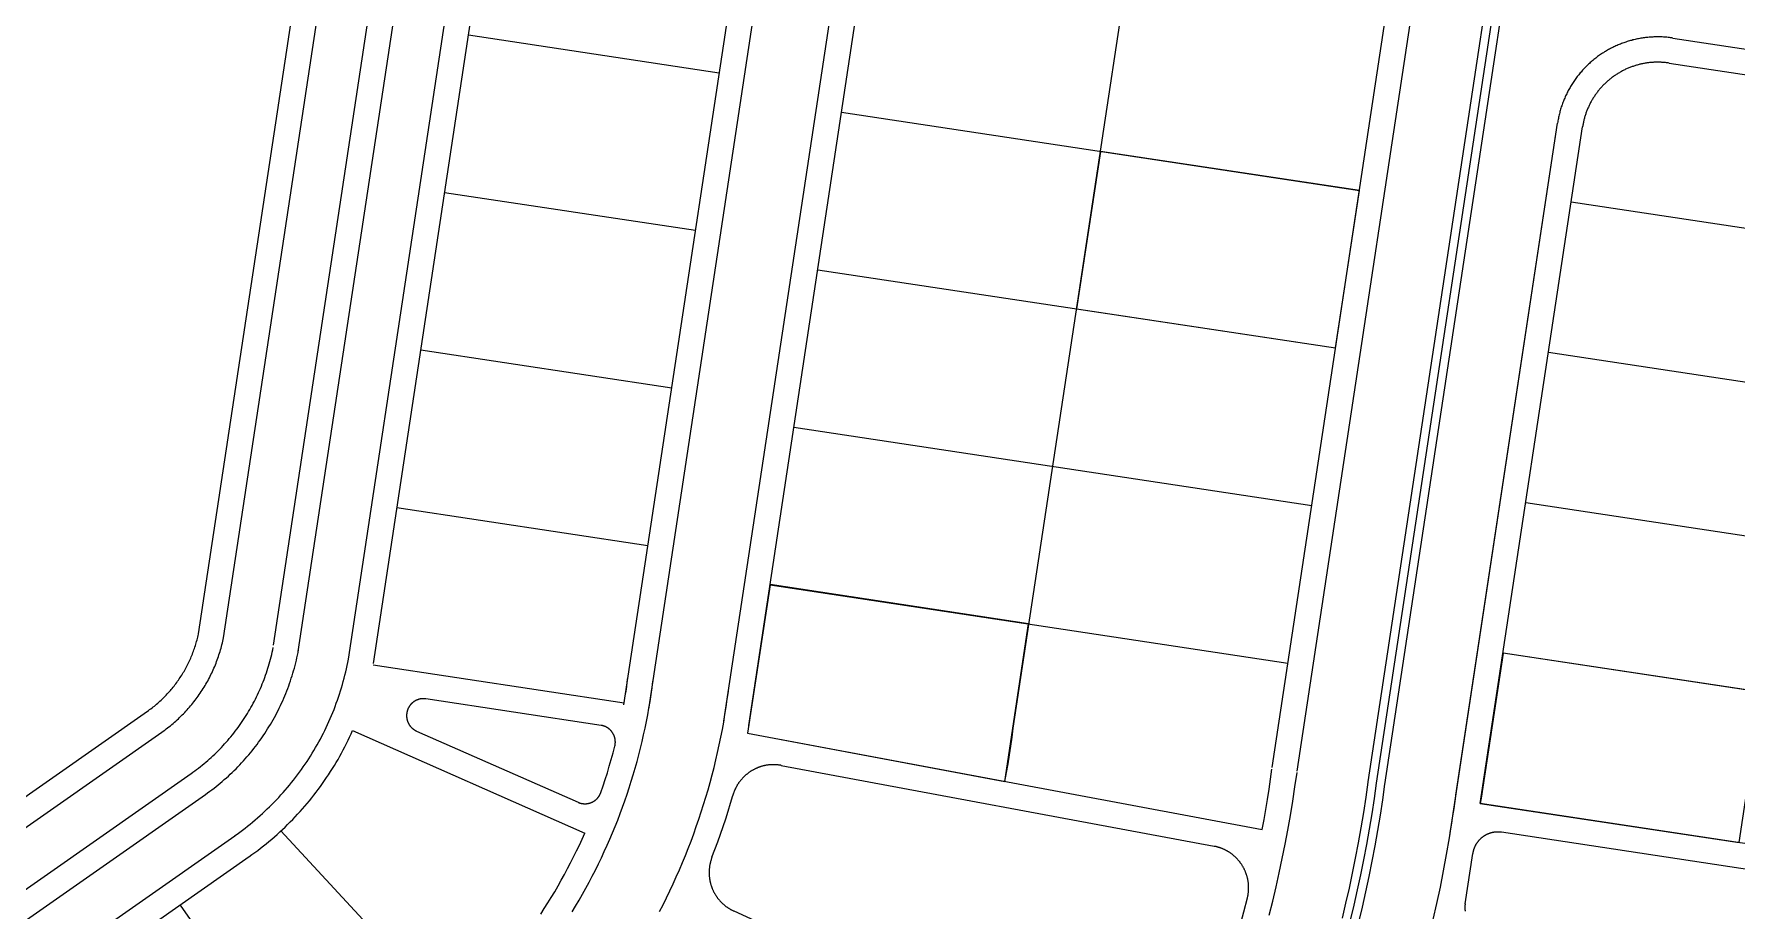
# Model space of a CAD drawing. Header units: metres. Extents: x 680594 to 684853, y 828874 to 830078.
# Drawn here: x 681467.6 to 681669.2, y 829474.2 to 829578 of the extents above; entities that cross this region are included whole.
import ezdxf

# ---------------------------------------------------------------- set-up
doc = ezdxf.new("R2010")
doc.units = ezdxf.units.M
doc.layers.add('PLOT_LINES', color=7, linetype='Continuous')

msp = doc.modelspace()

# ---------------------------------------------------------------- linework, layer by layer
at = {"layer": 'PLOT_LINES'}
for points in [[(681495.99, 829505.68), (681534.74, 829761.99)], [(681498.91, 829504.93), (681537.71, 829761.54)], [(681625.57, 829489.5), (681663.24, 829738.68)], [(681626.56, 829489.35), (681664.23, 829738.51)], [(681627.55, 829489.2), (681665.22, 829738.38)], [(681617.16, 829490.77), (681653.24, 829729.34)], [(681504.84, 829504.03), (681531.89, 829682.96)], [(681549.28, 829496.68), (681576.87, 829679.14)], [(681552.25, 829496.2), (681579.69, 829677.71)], [(681583.55, 829495.85), (681610.79, 829676.04)], [(681583.55, 829495.85), (681610.79, 829676.04)], [(681507.8, 829503.53), (681533.14, 829671.14)], [(681614.2, 829491.22), (681641.44, 829671.4)], [(681540.4, 829498.13), (681566.26, 829669.17)], [(681537.44, 829498.61), (681562.85, 829666.65)], [(681487.09, 829507.02), (681503.18, 829613.47)], [(681490.05, 829506.57), (681506.15, 829613.02)], [(681548.75, 829573.41), (681519.04, 829577.9)], [(681661.64, 829577.56), (681661.5, 829577.58), (681661.36, 829577.6), (681661.22, 829577.62), (681661.08, 829577.63), (681660.94, 829577.65), (681660.8, 829577.66), (681660.66, 829577.67), (681660.52, 829577.68), (681660.38, 829577.69), (681660.24, 829577.69), (681660.1, 829577.7), (681659.96, 829577.7), (681659.82, 829577.7), (681659.68, 829577.7), (681659.54, 829577.69), (681659.4, 829577.69), (681659.25, 829577.68), (681659.11, 829577.68), (681658.97, 829577.67), (681658.83, 829577.66), (681658.69, 829577.64), (681658.55, 829577.63), (681658.41, 829577.61), (681658.27, 829577.59), (681658.14, 829577.58), (681658, 829577.55), (681657.86, 829577.53), (681657.72, 829577.51), (681657.58, 829577.48), (681657.44, 829577.46), (681657.3, 829577.43), (681657.17, 829577.4), (681657.03, 829577.36), (681656.89, 829577.33), (681656.76, 829577.29), (681656.62, 829577.26), (681656.49, 829577.22), (681656.35, 829577.18), (681656.22, 829577.14), (681656.08, 829577.09), (681655.95, 829577.05), (681655.82, 829577), (681655.69, 829576.95), (681655.55, 829576.9), (681655.42, 829576.85), (681655.29, 829576.8), (681655.16, 829576.75), (681655.03, 829576.69), (681654.9, 829576.63), (681654.78, 829576.58), (681654.65, 829576.52), (681654.52, 829576.45), (681654.4, 829576.39), (681654.27, 829576.33), (681654.15, 829576.26), (681654.02, 829576.19), (681653.9, 829576.12), (681653.78, 829576.05), (681653.66, 829575.98), (681653.54, 829575.91), (681653.42, 829575.83), (681653.3, 829575.76), (681653.18, 829575.68), (681653.07, 829575.6), (681652.95, 829575.52), (681652.84, 829575.44), (681652.72, 829575.36), (681652.61, 829575.27), (681652.5, 829575.19), (681652.39, 829575.1), (681652.28, 829575.01), (681652.17, 829574.92), (681652.06, 829574.83), (681651.96, 829574.74), (681651.85, 829574.65), (681651.75, 829574.55), (681651.64, 829574.46), (681651.54, 829574.36), (681651.44, 829574.26), (681651.34, 829574.16), (681651.24, 829574.06), (681651.14, 829573.96), (681651.05, 829573.86), (681650.95, 829573.76), (681650.86, 829573.65), (681650.77, 829573.54), (681650.67, 829573.44), (681650.58, 829573.33), (681650.5, 829573.22), (681650.41, 829573.11), (681650.32, 829573), (681650.24, 829572.89), (681650.15, 829572.77), (681650.07, 829572.66), (681649.99, 829572.55), (681649.91, 829572.43), (681649.83, 829572.31), (681649.76, 829572.19), (681649.68, 829572.08), (681649.61, 829571.96), (681649.53, 829571.84), (681649.46, 829571.71), (681649.39, 829571.59), (681649.32, 829571.47), (681649.26, 829571.35), (681649.19, 829571.22), (681649.13, 829571.1), (681649.07, 829570.97), (681649, 829570.84), (681648.94, 829570.72), (681648.89, 829570.59), (681648.83, 829570.46), (681648.78, 829570.33), (681648.72, 829570.2), (681648.67, 829570.07), (681648.62, 829569.94), (681648.57, 829569.81), (681648.52, 829569.67), (681648.48, 829569.54), (681648.43, 829569.41), (681648.39, 829569.27), (681648.35, 829569.14), (681648.31, 829569), (681648.27, 829568.87), (681648.24, 829568.73), (681648.2, 829568.6), (681648.17, 829568.46), (681648.14, 829568.32), (681648.11, 829568.18), (681648.08, 829568.05), (681648.05, 829567.91), (681648.03, 829567.77), (681648, 829567.63), (681647.98, 829567.49)], [(681661.64, 829577.56), (681705.14, 829570.99)], [(681661.19, 829574.6), (681661.09, 829574.61), (681660.98, 829574.63), (681660.88, 829574.64), (681660.77, 829574.65), (681660.67, 829574.66), (681660.56, 829574.67), (681660.46, 829574.68), (681660.35, 829574.68), (681660.25, 829574.69), (681660.14, 829574.69), (681660.04, 829574.7), (681659.93, 829574.7), (681659.82, 829574.7), (681659.72, 829574.7), (681659.61, 829574.7), (681659.51, 829574.69), (681659.4, 829574.69), (681659.3, 829574.68), (681659.19, 829574.67), (681659.09, 829574.67), (681658.98, 829574.66), (681658.88, 829574.65), (681658.77, 829574.63), (681658.67, 829574.62), (681658.56, 829574.61), (681658.46, 829574.59), (681658.35, 829574.57), (681658.25, 829574.56), (681658.15, 829574.54), (681658.04, 829574.52), (681657.94, 829574.49), (681657.84, 829574.47), (681657.73, 829574.45), (681657.63, 829574.42), (681657.53, 829574.4), (681657.43, 829574.37), (681657.33, 829574.34), (681657.23, 829574.31), (681657.12, 829574.28), (681657.02, 829574.24), (681656.92, 829574.21), (681656.82, 829574.18), (681656.73, 829574.14), (681656.63, 829574.1), (681656.53, 829574.06), (681656.43, 829574.03), (681656.33, 829573.98), (681656.24, 829573.94), (681656.14, 829573.9), (681656.04, 829573.86), (681655.95, 829573.81), (681655.85, 829573.76), (681655.76, 829573.72), (681655.67, 829573.67), (681655.57, 829573.62), (681655.48, 829573.57), (681655.39, 829573.52), (681655.3, 829573.46), (681655.21, 829573.41), (681655.12, 829573.36), (681655.03, 829573.3), (681654.94, 829573.24), (681654.85, 829573.18), (681654.76, 829573.13), (681654.68, 829573.07), (681654.59, 829573), (681654.5, 829572.94), (681654.42, 829572.88), (681654.34, 829572.81), (681654.25, 829572.75), (681654.17, 829572.68), (681654.09, 829572.62), (681654.01, 829572.55), (681653.93, 829572.48), (681653.85, 829572.41), (681653.77, 829572.34), (681653.69, 829572.27), (681653.62, 829572.2), (681653.54, 829572.12), (681653.47, 829572.05), (681653.39, 829571.97), (681653.32, 829571.9), (681653.25, 829571.82), (681653.18, 829571.74), (681653.11, 829571.66), (681653.04, 829571.58), (681652.97, 829571.5), (681652.9, 829571.42), (681652.83, 829571.34), (681652.77, 829571.26), (681652.7, 829571.17), (681652.64, 829571.09), (681652.58, 829571.01), (681652.51, 829570.92), (681652.45, 829570.83), (681652.39, 829570.75), (681652.34, 829570.66), (681652.28, 829570.57), (681652.22, 829570.48), (681652.17, 829570.39), (681652.11, 829570.3), (681652.06, 829570.21), (681652.01, 829570.12), (681651.95, 829570.03), (681651.9, 829569.93), (681651.86, 829569.84), (681651.81, 829569.75), (681651.76, 829569.65), (681651.71, 829569.56), (681651.67, 829569.46), (681651.63, 829569.37), (681651.58, 829569.27), (681651.54, 829569.17), (681651.5, 829569.07), (681651.46, 829568.98), (681651.43, 829568.88), (681651.39, 829568.78), (681651.35, 829568.68), (681651.32, 829568.58), (681651.29, 829568.48), (681651.25, 829568.38), (681651.22, 829568.28), (681651.19, 829568.18), (681651.16, 829568.08), (681651.14, 829567.97), (681651.11, 829567.87), (681651.09, 829567.77), (681651.06, 829567.67), (681651.04, 829567.56), (681651.02, 829567.46), (681651, 829567.36), (681650.98, 829567.25), (681650.96, 829567.15), (681650.95, 829567.04)], [(681661.19, 829574.6), (681704.7, 829568.02)], [(681563.22, 829568.78), (681624.52, 829559.52)], [(681635.19, 829482.87), (681647.98, 829567.49)], [(681635.95, 829487.93), (681647.98, 829567.49)], [(681638.84, 829486.95), (681650.95, 829567.04)], [(681624.52, 829559.52), (681593.87, 829564.15), (681591.05, 829545.5), (681621.7, 829540.87), (681624.52, 829559.52)], [(681545.93, 829554.76), (681516.22, 829559.25)], [(681710.9, 829548.88), (681649.6, 829558.14)], [(681560.4, 829550.14), (681621.7, 829540.87)], [(681543.11, 829536.12), (681513.4, 829540.61)], [(681708.21, 829531.08), (681646.91, 829540.35)], [(681557.58, 829531.49), (681618.89, 829522.22)], [(681540.29, 829517.47), (681510.58, 829521.96)], [(681705.52, 829513.28), (681644.22, 829522.55)], [(681554.76, 829512.84), (681552.08, 829495.26), (681582.55, 829489.57), (681585.37, 829508.21), (681554.77, 829512.88)], [(681554.76, 829512.84), (681616.07, 829503.57)], [(681481.03, 829497.85), (681481.17, 829497.96), (681481.31, 829498.06), (681481.45, 829498.16), (681481.59, 829498.27), (681481.73, 829498.38), (681481.87, 829498.49), (681482, 829498.6), (681482.14, 829498.71), (681482.27, 829498.83), (681482.4, 829498.94), (681482.53, 829499.06), (681482.66, 829499.18), (681482.79, 829499.3), (681482.91, 829499.42), (681483.04, 829499.54), (681483.16, 829499.67), (681483.28, 829499.79), (681483.4, 829499.92), (681483.52, 829500.05), (681483.64, 829500.18), (681483.76, 829500.31), (681483.87, 829500.45), (681483.98, 829500.58), (681484.09, 829500.72), (681484.2, 829500.85), (681484.31, 829500.99), (681484.42, 829501.13), (681484.52, 829501.27), (681484.62, 829501.42), (681484.72, 829501.56), (681484.82, 829501.7), (681484.92, 829501.85), (681485.02, 829502), (681485.11, 829502.14), (681485.2, 829502.29), (681485.29, 829502.44), (681485.38, 829502.59), (681485.47, 829502.75), (681485.55, 829502.9), (681485.64, 829503.05), (681485.72, 829503.21), (681485.8, 829503.36), (681485.88, 829503.52), (681485.95, 829503.68), (681486.03, 829503.84), (681486.1, 829504), (681486.17, 829504.16), (681486.24, 829504.32), (681486.31, 829504.48), (681486.37, 829504.64), (681486.44, 829504.81), (681486.5, 829504.97), (681486.56, 829505.14), (681486.61, 829505.3), (681486.67, 829505.47), (681486.72, 829505.64), (681486.77, 829505.8), (681486.82, 829505.97), (681486.87, 829506.14), (681486.92, 829506.31), (681486.96, 829506.48), (681487, 829506.65), (681487.04, 829506.82), (681487.08, 829506.99), (681487.11, 829507.16)], [(681482.75, 829495.4), (681482.92, 829495.52), (681483.09, 829495.64), (681483.26, 829495.77), (681483.43, 829495.9), (681483.59, 829496.03), (681483.76, 829496.16), (681483.92, 829496.29), (681484.08, 829496.43), (681484.24, 829496.56), (681484.4, 829496.7), (681484.56, 829496.84), (681484.71, 829496.99), (681484.86, 829497.13), (681485.01, 829497.28), (681485.16, 829497.43), (681485.31, 829497.58), (681485.46, 829497.73), (681485.6, 829497.88), (681485.74, 829498.04), (681485.88, 829498.19), (681486.02, 829498.35), (681486.16, 829498.51), (681486.29, 829498.67), (681486.43, 829498.83), (681486.56, 829499), (681486.69, 829499.17), (681486.82, 829499.33), (681486.94, 829499.5), (681487.06, 829499.67), (681487.19, 829499.84), (681487.3, 829500.02), (681487.42, 829500.19), (681487.54, 829500.37), (681487.65, 829500.55), (681487.76, 829500.73), (681487.87, 829500.91), (681487.98, 829501.09), (681488.08, 829501.27), (681488.18, 829501.45), (681488.28, 829501.64), (681488.38, 829501.82), (681488.48, 829502.01), (681488.57, 829502.2), (681488.66, 829502.39), (681488.75, 829502.58), (681488.84, 829502.77), (681488.92, 829502.97), (681489.01, 829503.16), (681489.09, 829503.35), (681489.17, 829503.55), (681489.24, 829503.75), (681489.31, 829503.94), (681489.39, 829504.14), (681489.45, 829504.34), (681489.52, 829504.54), (681489.58, 829504.74), (681489.65, 829504.94), (681489.71, 829505.14), (681489.76, 829505.35), (681489.82, 829505.55), (681489.87, 829505.75), (681489.92, 829505.96), (681489.97, 829506.16), (681490.01, 829506.37), (681490.05, 829506.57)], [(681486.19, 829490.48), (681486.42, 829490.64), (681486.65, 829490.81), (681486.87, 829490.98), (681487.1, 829491.15), (681487.32, 829491.32), (681487.54, 829491.5), (681487.75, 829491.67), (681487.97, 829491.85), (681488.18, 829492.04), (681488.39, 829492.22), (681488.6, 829492.41), (681488.81, 829492.6), (681489.01, 829492.8), (681489.21, 829492.99), (681489.41, 829493.19), (681489.61, 829493.39), (681489.8, 829493.59), (681490, 829493.8), (681490.19, 829494), (681490.37, 829494.21), (681490.56, 829494.42), (681490.74, 829494.64), (681490.92, 829494.85), (681491.1, 829495.07), (681491.27, 829495.29), (681491.45, 829495.51), (681491.62, 829495.73), (681491.78, 829495.96), (681491.95, 829496.19), (681492.11, 829496.42), (681492.27, 829496.65), (681492.42, 829496.88), (681492.58, 829497.12), (681492.73, 829497.35), (681492.88, 829497.59), (681493.02, 829497.83), (681493.17, 829498.07), (681493.3, 829498.32), (681493.44, 829498.56), (681493.58, 829498.81), (681493.71, 829499.06), (681493.83, 829499.31), (681493.96, 829499.56), (681494.08, 829499.81), (681494.2, 829500.07), (681494.32, 829500.32), (681494.43, 829500.58), (681494.54, 829500.84), (681494.65, 829501.1), (681494.75, 829501.36), (681494.85, 829501.62), (681494.95, 829501.88), (681495.04, 829502.15), (681495.14, 829502.41), (681495.23, 829502.68), (681495.31, 829502.95), (681495.39, 829503.22), (681495.47, 829503.49), (681495.55, 829503.76), (681495.62, 829504.03), (681495.69, 829504.3), (681495.76, 829504.57), (681495.82, 829504.85), (681495.88, 829505.12), (681495.94, 829505.4)], [(681487.91, 829488.02), (681488.17, 829488.21), (681488.43, 829488.39), (681488.68, 829488.58), (681488.93, 829488.77), (681489.18, 829488.97), (681489.43, 829489.17), (681489.67, 829489.37), (681489.91, 829489.57), (681490.15, 829489.78), (681490.39, 829489.99), (681490.63, 829490.2), (681490.86, 829490.41), (681491.09, 829490.63), (681491.31, 829490.85), (681491.54, 829491.07), (681491.76, 829491.3), (681491.98, 829491.53), (681492.2, 829491.76), (681492.41, 829491.99), (681492.62, 829492.23), (681492.83, 829492.46), (681493.04, 829492.7), (681493.24, 829492.95), (681493.44, 829493.19), (681493.64, 829493.44), (681493.83, 829493.69), (681494.02, 829493.94), (681494.21, 829494.2), (681494.39, 829494.45), (681494.58, 829494.71), (681494.76, 829494.97), (681494.93, 829495.23), (681495.11, 829495.5), (681495.27, 829495.77), (681495.44, 829496.03), (681495.61, 829496.31), (681495.77, 829496.58), (681495.92, 829496.85), (681496.08, 829497.13), (681496.23, 829497.41), (681496.37, 829497.69), (681496.52, 829497.97), (681496.66, 829498.25), (681496.8, 829498.54), (681496.93, 829498.82), (681497.06, 829499.11), (681497.19, 829499.4), (681497.31, 829499.69), (681497.43, 829499.98), (681497.55, 829500.28), (681497.66, 829500.57), (681497.77, 829500.87), (681497.88, 829501.17), (681497.98, 829501.47), (681498.08, 829501.77), (681498.18, 829502.07), (681498.27, 829502.37), (681498.36, 829502.67), (681498.45, 829502.98), (681498.53, 829503.28), (681498.61, 829503.59), (681498.68, 829503.9), (681498.75, 829504.21), (681498.82, 829504.52), (681498.88, 829504.83), (681498.94, 829505.14)], [(681491.35, 829483.11), (681491.67, 829483.33), (681491.98, 829483.56), (681492.29, 829483.79), (681492.6, 829484.03), (681492.9, 829484.26), (681493.21, 829484.51), (681493.5, 829484.75), (681493.8, 829485), (681494.09, 829485.25), (681494.38, 829485.51), (681494.67, 829485.77), (681494.95, 829486.03), (681495.24, 829486.3), (681495.51, 829486.56), (681495.79, 829486.84), (681496.06, 829487.11), (681496.33, 829487.39), (681496.59, 829487.67), (681496.85, 829487.96), (681497.11, 829488.25), (681497.37, 829488.54), (681497.62, 829488.83), (681497.87, 829489.13), (681498.11, 829489.43), (681498.35, 829489.73), (681498.59, 829490.04), (681498.82, 829490.34), (681499.05, 829490.65), (681499.28, 829490.97), (681499.5, 829491.28), (681499.72, 829491.6), (681499.94, 829491.92), (681500.15, 829492.25), (681500.36, 829492.57), (681500.56, 829492.9), (681500.76, 829493.23), (681500.96, 829493.57), (681501.15, 829493.9), (681501.34, 829494.24), (681501.52, 829494.58), (681501.7, 829494.92), (681501.88, 829495.27), (681502.05, 829495.61), (681502.22, 829495.96), (681502.38, 829496.31), (681502.54, 829496.66), (681502.7, 829497.02), (681502.85, 829497.37), (681502.99, 829497.73), (681503.14, 829498.09), (681503.28, 829498.45), (681503.41, 829498.82), (681503.54, 829499.18), (681503.67, 829499.54), (681503.79, 829499.91), (681503.91, 829500.28), (681504.02, 829500.65), (681504.13, 829501.02), (681504.23, 829501.39), (681504.33, 829501.77), (681504.43, 829502.14), (681504.52, 829502.52), (681504.61, 829502.89), (681504.69, 829503.27), (681504.77, 829503.65), (681504.84, 829504.03)], [(681537.47, 829498.82), (681507.77, 829503.31)], [(681641.53, 829504.75), (681638.93, 829487.57), (681638.84, 829486.95), (681669.49, 829482.32), (681672.18, 829500.12), (681641.53, 829504.75)], [(681702.83, 829495.48), (681641.53, 829504.75)], [(681531.32, 829474.11), (681531.74, 829474.81), (681532.15, 829475.51), (681532.55, 829476.21), (681532.95, 829476.92), (681533.33, 829477.63), (681533.71, 829478.35), (681534.08, 829479.07), (681534.44, 829479.8), (681534.79, 829480.53), (681535.13, 829481.26), (681535.47, 829482), (681535.79, 829482.74), (681536.11, 829483.49), (681536.42, 829484.24), (681536.72, 829484.99), (681537.01, 829485.75), (681537.29, 829486.51), (681537.56, 829487.27), (681537.83, 829488.04), (681538.08, 829488.81), (681538.33, 829489.58), (681538.56, 829490.36), (681538.79, 829491.14), (681539.01, 829491.92), (681539.22, 829492.7), (681539.42, 829493.49), (681539.61, 829494.27), (681539.79, 829495.06), (681539.96, 829495.86), (681540.12, 829496.65), (681540.28, 829497.45), (681540.42, 829498.24), (681540.56, 829499.04), (681540.68, 829499.84), (681540.8, 829500.65), (681540.9, 829501.45)], [(681537.44, 829498.61), (681537.53, 829499.15), (681537.62, 829499.69), (681537.71, 829500.24), (681537.79, 829500.78), (681537.86, 829501.32), (681537.93, 829501.86)], [(681514.02, 829499.33), (681514, 829499.33), (681513.98, 829499.34), (681513.95, 829499.34), (681513.93, 829499.34), (681513.91, 829499.34), (681513.88, 829499.35), (681513.86, 829499.35), (681513.84, 829499.35), (681513.81, 829499.35), (681513.79, 829499.35), (681513.77, 829499.35), (681513.74, 829499.35), (681513.72, 829499.35), (681513.7, 829499.35), (681513.67, 829499.35), (681513.65, 829499.35), (681513.63, 829499.35), (681513.6, 829499.35), (681513.58, 829499.35), (681513.56, 829499.35), (681513.53, 829499.34), (681513.51, 829499.34), (681513.49, 829499.34), (681513.46, 829499.34), (681513.44, 829499.33), (681513.42, 829499.33), (681513.4, 829499.33), (681513.37, 829499.32), (681513.35, 829499.32), (681513.33, 829499.31), (681513.3, 829499.31), (681513.28, 829499.3), (681513.26, 829499.3), (681513.24, 829499.29), (681513.21, 829499.29), (681513.19, 829499.28), (681513.17, 829499.27), (681513.15, 829499.27), (681513.12, 829499.26), (681513.1, 829499.25), (681513.08, 829499.25), (681513.06, 829499.24), (681513.04, 829499.23), (681513.01, 829499.22), (681512.99, 829499.21), (681512.97, 829499.21), (681512.95, 829499.2), (681512.93, 829499.19), (681512.91, 829499.18), (681512.88, 829499.17), (681512.86, 829499.16), (681512.84, 829499.15), (681512.82, 829499.14), (681512.8, 829499.13), (681512.78, 829499.12), (681512.76, 829499.11), (681512.74, 829499.09), (681512.72, 829499.08), (681512.7, 829499.07), (681512.68, 829499.06), (681512.66, 829499.05), (681512.64, 829499.03), (681512.62, 829499.02), (681512.6, 829499.01), (681512.58, 829499), (681512.56, 829498.98), (681512.54, 829498.97), (681512.53, 829498.95), (681512.51, 829498.94), (681512.49, 829498.93), (681512.47, 829498.91), (681512.45, 829498.9), (681512.43, 829498.88), (681512.42, 829498.87), (681512.4, 829498.85), (681512.38, 829498.84), (681512.36, 829498.82), (681512.35, 829498.81), (681512.33, 829498.79), (681512.31, 829498.77), (681512.3, 829498.76), (681512.28, 829498.74), (681512.27, 829498.72), (681512.25, 829498.71), (681512.23, 829498.69), (681512.22, 829498.67), (681512.2, 829498.65), (681512.19, 829498.64), (681512.17, 829498.62), (681512.16, 829498.6), (681512.14, 829498.58), (681512.13, 829498.56), (681512.12, 829498.54), (681512.1, 829498.53), (681512.09, 829498.51), (681512.08, 829498.49), (681512.06, 829498.47), (681512.05, 829498.45), (681512.04, 829498.43), (681512.02, 829498.41), (681512.01, 829498.39), (681512, 829498.37), (681511.99, 829498.35), (681511.98, 829498.33), (681511.97, 829498.31), (681511.95, 829498.29), (681511.94, 829498.27), (681511.93, 829498.25), (681511.92, 829498.23), (681511.91, 829498.2), (681511.9, 829498.18), (681511.89, 829498.16), (681511.88, 829498.14), (681511.88, 829498.12), (681511.87, 829498.1), (681511.86, 829498.08), (681511.85, 829498.05), (681511.84, 829498.03), (681511.83, 829498.01), (681511.83, 829497.99), (681511.82, 829497.97), (681511.81, 829497.94), (681511.81, 829497.92), (681511.8, 829497.9), (681511.79, 829497.88), (681511.79, 829497.85), (681511.78, 829497.83), (681511.78, 829497.81), (681511.77, 829497.79), (681511.77, 829497.76), (681511.76, 829497.74), (681511.76, 829497.72), (681511.75, 829497.7), (681511.75, 829497.67), (681511.74, 829497.65), (681511.74, 829497.63), (681511.74, 829497.6), (681511.74, 829497.58), (681511.73, 829497.56), (681511.73, 829497.53), (681511.73, 829497.51), (681511.73, 829497.49), (681511.73, 829497.46), (681511.72, 829497.44), (681511.72, 829497.42), (681511.72, 829497.39), (681511.72, 829497.37), (681511.72, 829497.35), (681511.72, 829497.32), (681511.72, 829497.3), (681511.72, 829497.28), (681511.72, 829497.25), (681511.73, 829497.23), (681511.73, 829497.21), (681511.73, 829497.19), (681511.73, 829497.16), (681511.73, 829497.14), (681511.74, 829497.12), (681511.74, 829497.09), (681511.74, 829497.07), (681511.75, 829497.05), (681511.75, 829497.02), (681511.75, 829497), (681511.76, 829496.98), (681511.76, 829496.95), (681511.77, 829496.93), (681511.77, 829496.91), (681511.78, 829496.89), (681511.78, 829496.86), (681511.79, 829496.84), (681511.8, 829496.82), (681511.8, 829496.8), (681511.81, 829496.77), (681511.81, 829496.75), (681511.82, 829496.73), (681511.83, 829496.71), (681511.84, 829496.69), (681511.84, 829496.66), (681511.85, 829496.64), (681511.86, 829496.62), (681511.87, 829496.6), (681511.88, 829496.58), (681511.89, 829496.56), (681511.9, 829496.53), (681511.91, 829496.51), (681511.92, 829496.49), (681511.93, 829496.47), (681511.94, 829496.45), (681511.95, 829496.43), (681511.96, 829496.41), (681511.97, 829496.39), (681511.98, 829496.37), (681511.99, 829496.35), (681512.01, 829496.33), (681512.02, 829496.31), (681512.03, 829496.29), (681512.04, 829496.27), (681512.05, 829496.25), (681512.07, 829496.23), (681512.08, 829496.21), (681512.09, 829496.19), (681512.11, 829496.17), (681512.12, 829496.15), (681512.14, 829496.14), (681512.15, 829496.12), (681512.16, 829496.1), (681512.18, 829496.08), (681512.19, 829496.06), (681512.21, 829496.05), (681512.22, 829496.03), (681512.24, 829496.01), (681512.26, 829495.99), (681512.27, 829495.98), (681512.29, 829495.96), (681512.3, 829495.94), (681512.32, 829495.93), (681512.34, 829495.91), (681512.35, 829495.89), (681512.37, 829495.88), (681512.39, 829495.86), (681512.41, 829495.85), (681512.42, 829495.83), (681512.44, 829495.82), (681512.46, 829495.8), (681512.48, 829495.79), (681512.5, 829495.77), (681512.51, 829495.76), (681512.53, 829495.74), (681512.55, 829495.73), (681512.57, 829495.72), (681512.59, 829495.7), (681512.61, 829495.69), (681512.63, 829495.68), (681512.65, 829495.67), (681512.67, 829495.65), (681512.69, 829495.64), (681512.71, 829495.63), (681512.73, 829495.62), (681512.75, 829495.61), (681512.77, 829495.59), (681512.79, 829495.58), (681512.81, 829495.57), (681512.83, 829495.56), (681512.85, 829495.55), (681512.87, 829495.54), (681512.89, 829495.53), (681512.91, 829495.52)], [(681534.75, 829496.2), (681514.02, 829499.33)], [(681541.67, 829474.15), (681542.09, 829474.97), (681542.49, 829475.78), (681542.89, 829476.61), (681543.28, 829477.44), (681543.66, 829478.27), (681544.03, 829479.11), (681544.38, 829479.95), (681544.73, 829480.79), (681545.07, 829481.64), (681545.4, 829482.5), (681545.72, 829483.36), (681546.03, 829484.22), (681546.33, 829485.08), (681546.61, 829485.95), (681546.89, 829486.82), (681547.16, 829487.7), (681547.42, 829488.57), (681547.67, 829489.45), (681547.9, 829490.34), (681548.13, 829491.22), (681548.35, 829492.11), (681548.55, 829493), (681548.75, 829493.9), (681548.93, 829494.79), (681549.11, 829495.69), (681549.27, 829496.59), (681549.42, 829497.49), (681549.57, 829498.4), (681549.7, 829499.3), (681549.82, 829500.21)], [(681481.05, 829497.82), (681369.36, 829419.61)], [(681482.77, 829495.36), (681371.08, 829417.15)], [(681493.07, 829480.65), (681493.42, 829480.9), (681493.76, 829481.15), (681494.11, 829481.4), (681494.44, 829481.66), (681494.78, 829481.92), (681495.11, 829482.19), (681495.44, 829482.46), (681495.76, 829482.73), (681496.09, 829483.01), (681496.41, 829483.29), (681496.72, 829483.58), (681497.03, 829483.87), (681497.34, 829484.16), (681497.65, 829484.46), (681497.95, 829484.76), (681498.25, 829485.06), (681498.54, 829485.37), (681498.83, 829485.68), (681499.12, 829485.99), (681499.4, 829486.31), (681499.68, 829486.63), (681499.96, 829486.95), (681500.23, 829487.28), (681500.5, 829487.61), (681500.76, 829487.94), (681501.02, 829488.28), (681501.28, 829488.62), (681501.53, 829488.96), (681501.78, 829489.31), (681502.02, 829489.66), (681502.26, 829490.01), (681502.5, 829490.36), (681502.73, 829490.72), (681502.96, 829491.08), (681503.18, 829491.44), (681503.4, 829491.8), (681503.61, 829492.17), (681503.82, 829492.54), (681504.03, 829492.91), (681504.23, 829493.29), (681504.43, 829493.67), (681504.62, 829494.05), (681504.81, 829494.43), (681504.99, 829494.81), (681505.17, 829495.2), (681505.34, 829495.59)], [(681505.34, 829495.59), (681532.83, 829483.45)], [(681512.91, 829495.52), (681532.03, 829487.09)], [(681536.38, 829493.72), (681536.39, 829493.75), (681536.4, 829493.77), (681536.4, 829493.79), (681536.41, 829493.81), (681536.41, 829493.84), (681536.41, 829493.86), (681536.42, 829493.88), (681536.42, 829493.91), (681536.43, 829493.93), (681536.43, 829493.95), (681536.43, 829493.98), (681536.43, 829494), (681536.44, 829494.02), (681536.44, 829494.05), (681536.44, 829494.07), (681536.44, 829494.09), (681536.44, 829494.12), (681536.44, 829494.14), (681536.45, 829494.16), (681536.45, 829494.19), (681536.45, 829494.21), (681536.45, 829494.23), (681536.45, 829494.26), (681536.45, 829494.28), (681536.44, 829494.3), (681536.44, 829494.33), (681536.44, 829494.35), (681536.44, 829494.37), (681536.44, 829494.4), (681536.44, 829494.42), (681536.43, 829494.44), (681536.43, 829494.47), (681536.43, 829494.49), (681536.43, 829494.51), (681536.42, 829494.53), (681536.42, 829494.56), (681536.41, 829494.58), (681536.41, 829494.6), (681536.4, 829494.63), (681536.4, 829494.65), (681536.39, 829494.67), (681536.39, 829494.7), (681536.38, 829494.72), (681536.38, 829494.74), (681536.37, 829494.76), (681536.36, 829494.79), (681536.36, 829494.81), (681536.35, 829494.83), (681536.34, 829494.85), (681536.34, 829494.87), (681536.33, 829494.9), (681536.32, 829494.92), (681536.31, 829494.94), (681536.3, 829494.96), (681536.29, 829494.98), (681536.29, 829495.01), (681536.28, 829495.03), (681536.27, 829495.05), (681536.26, 829495.07), (681536.25, 829495.09), (681536.24, 829495.11), (681536.23, 829495.13), (681536.22, 829495.15), (681536.2, 829495.17), (681536.19, 829495.19), (681536.18, 829495.21), (681536.17, 829495.23), (681536.16, 829495.25), (681536.15, 829495.27), (681536.13, 829495.29), (681536.12, 829495.31), (681536.11, 829495.33), (681536.09, 829495.35), (681536.08, 829495.37), (681536.07, 829495.39), (681536.05, 829495.41), (681536.04, 829495.43), (681536.03, 829495.45), (681536.01, 829495.47), (681536, 829495.48), (681535.98, 829495.5), (681535.97, 829495.52), (681535.95, 829495.54), (681535.94, 829495.55), (681535.92, 829495.57), (681535.9, 829495.59), (681535.89, 829495.61), (681535.87, 829495.62), (681535.85, 829495.64), (681535.84, 829495.66), (681535.82, 829495.67), (681535.8, 829495.69), (681535.79, 829495.7), (681535.77, 829495.72), (681535.75, 829495.73), (681535.73, 829495.75), (681535.72, 829495.76), (681535.7, 829495.78), (681535.68, 829495.79), (681535.66, 829495.81), (681535.64, 829495.82), (681535.62, 829495.84), (681535.6, 829495.85), (681535.59, 829495.86), (681535.57, 829495.88), (681535.55, 829495.89), (681535.53, 829495.9), (681535.51, 829495.91), (681535.49, 829495.93), (681535.47, 829495.94), (681535.45, 829495.95), (681535.43, 829495.96), (681535.41, 829495.97), (681535.39, 829495.99), (681535.37, 829496), (681535.34, 829496.01), (681535.32, 829496.02), (681535.3, 829496.03), (681535.28, 829496.04), (681535.26, 829496.05), (681535.24, 829496.06), (681535.22, 829496.07), (681535.2, 829496.07), (681535.17, 829496.08), (681535.15, 829496.09), (681535.13, 829496.1), (681535.11, 829496.11), (681535.09, 829496.11), (681535.06, 829496.12), (681535.04, 829496.13), (681535.02, 829496.14), (681535, 829496.14), (681534.97, 829496.15), (681534.95, 829496.15), (681534.93, 829496.16), (681534.91, 829496.17), (681534.88, 829496.17), (681534.86, 829496.18), (681534.84, 829496.18), (681534.81, 829496.19), (681534.79, 829496.19), (681534.77, 829496.19), (681534.75, 829496.2)], [(681552.08, 829495.26), (681613.03, 829483.87)], [(681582.55, 829489.57), (681582.72, 829490.49), (681582.88, 829491.42), (681583.03, 829492.35), (681583.18, 829493.29), (681583.32, 829494.22), (681583.45, 829495.16)], [(681582.56, 829489.56), (681582.75, 829490.61), (681582.93, 829491.65), (681583.1, 829492.7), (681583.26, 829493.75), (681583.41, 829494.8), (681583.55, 829495.85)], [(681534.73, 829488.25), (681534.99, 829489.03), (681535.25, 829489.8), (681535.5, 829490.58), (681535.73, 829491.36), (681535.96, 829492.15), (681536.18, 829492.93), (681536.38, 829493.72)], [(681556.08, 829491.46), (681556.02, 829491.47), (681555.96, 829491.48), (681555.9, 829491.49), (681555.85, 829491.5), (681555.79, 829491.5), (681555.73, 829491.51), (681555.67, 829491.52), (681555.62, 829491.52), (681555.56, 829491.53), (681555.5, 829491.53), (681555.44, 829491.53), (681555.38, 829491.54), (681555.33, 829491.54), (681555.27, 829491.54), (681555.21, 829491.54), (681555.15, 829491.54), (681555.09, 829491.54), (681555.03, 829491.54), (681554.98, 829491.54), (681554.92, 829491.54), (681554.86, 829491.53), (681554.8, 829491.53), (681554.74, 829491.53), (681554.69, 829491.52), (681554.63, 829491.51), (681554.57, 829491.51), (681554.51, 829491.5), (681554.45, 829491.49), (681554.4, 829491.48), (681554.34, 829491.48), (681554.28, 829491.47), (681554.23, 829491.45), (681554.17, 829491.44), (681554.11, 829491.43), (681554.05, 829491.42), (681554, 829491.41), (681553.94, 829491.39), (681553.88, 829491.38), (681553.83, 829491.36), (681553.77, 829491.35), (681553.72, 829491.33), (681553.66, 829491.31), (681553.61, 829491.3), (681553.55, 829491.28), (681553.5, 829491.26), (681553.44, 829491.24), (681553.39, 829491.22), (681553.33, 829491.2), (681553.28, 829491.18), (681553.22, 829491.15), (681553.17, 829491.13), (681553.12, 829491.11), (681553.06, 829491.08), (681553.01, 829491.06), (681552.96, 829491.03), (681552.91, 829491.01), (681552.86, 829490.98), (681552.8, 829490.95), (681552.75, 829490.93), (681552.7, 829490.9), (681552.65, 829490.87), (681552.6, 829490.84), (681552.55, 829490.81), (681552.5, 829490.78), (681552.45, 829490.75), (681552.4, 829490.72), (681552.36, 829490.68), (681552.31, 829490.65), (681552.26, 829490.62), (681552.21, 829490.58), (681552.17, 829490.55), (681552.12, 829490.51), (681552.07, 829490.48), (681552.03, 829490.44), (681551.98, 829490.4), (681551.94, 829490.37), (681551.89, 829490.33), (681551.85, 829490.29), (681551.81, 829490.25), (681551.76, 829490.21), (681551.72, 829490.17), (681551.68, 829490.13), (681551.64, 829490.09), (681551.6, 829490.05), (681551.56, 829490.01), (681551.52, 829489.97), (681551.48, 829489.93), (681551.44, 829489.88), (681551.4, 829489.84), (681551.36, 829489.79), (681551.32, 829489.75), (681551.29, 829489.71), (681551.25, 829489.66), (681551.21, 829489.61), (681551.18, 829489.57), (681551.14, 829489.52), (681551.11, 829489.47), (681551.07, 829489.43), (681551.04, 829489.38), (681551.01, 829489.33), (681550.98, 829489.28), (681550.94, 829489.23), (681550.91, 829489.18), (681550.88, 829489.14), (681550.85, 829489.09), (681550.82, 829489.04), (681550.8, 829488.98), (681550.77, 829488.93), (681550.74, 829488.88), (681550.71, 829488.83), (681550.69, 829488.78), (681550.66, 829488.73), (681550.64, 829488.67), (681550.61, 829488.62), (681550.59, 829488.57), (681550.56, 829488.52), (681550.54, 829488.46), (681550.52, 829488.41), (681550.5, 829488.35), (681550.48, 829488.3), (681550.46, 829488.24), (681550.44, 829488.19), (681550.42, 829488.13), (681550.4, 829488.08), (681550.38, 829488.02), (681550.37, 829487.97), (681550.35, 829487.91)], [(681556.08, 829491.46), (681607.33, 829481.89)], [(681613.02, 829483.87), (681613.24, 829485.06), (681613.45, 829486.25), (681613.64, 829487.44), (681613.83, 829488.63), (681614, 829489.82), (681614.17, 829491.02)], [(681486.22, 829490.45), (681374.52, 829412.23)], [(681613.84, 829473.72), (681614.26, 829475.39), (681614.66, 829477.07), (681615.04, 829478.75), (681615.4, 829480.43), (681615.74, 829482.12), (681616.06, 829483.81), (681616.36, 829485.51), (681616.64, 829487.21), (681616.9, 829488.91), (681617.14, 829490.62)], [(681622.52, 829473.37), (681622.94, 829475.14), (681623.34, 829476.92), (681623.72, 829478.7), (681624.08, 829480.49), (681624.42, 829482.28), (681624.74, 829484.08), (681625.04, 829485.88), (681625.31, 829487.68), (681625.57, 829489.48)], [(681623.49, 829473.13), (681623.92, 829474.92), (681624.32, 829476.71), (681624.7, 829478.5), (681625.07, 829480.3), (681625.41, 829482.1), (681625.73, 829483.91), (681626.03, 829485.72), (681626.3, 829487.53), (681626.56, 829489.35)], [(681624.46, 829472.89), (681624.89, 829474.69), (681625.3, 829476.49), (681625.68, 829478.3), (681626.05, 829480.11), (681626.39, 829481.92), (681626.71, 829483.74), (681627.01, 829485.56), (681627.29, 829487.39), (681627.55, 829489.22)], [(681487.94, 829487.99), (681376.38, 829409.88)], [(681532.03, 829487.09), (681532.05, 829487.08), (681532.08, 829487.07), (681532.1, 829487.06), (681532.12, 829487.05), (681532.14, 829487.04), (681532.16, 829487.03), (681532.18, 829487.03), (681532.21, 829487.02), (681532.23, 829487.01), (681532.25, 829487), (681532.27, 829487), (681532.3, 829486.99), (681532.32, 829486.98), (681532.34, 829486.98), (681532.36, 829486.97), (681532.39, 829486.97), (681532.41, 829486.96), (681532.43, 829486.96), (681532.46, 829486.95), (681532.48, 829486.95), (681532.5, 829486.94), (681532.52, 829486.94), (681532.55, 829486.94), (681532.57, 829486.93), (681532.59, 829486.93), (681532.62, 829486.93), (681532.64, 829486.93), (681532.66, 829486.92), (681532.69, 829486.92), (681532.71, 829486.92), (681532.73, 829486.92), (681532.76, 829486.92), (681532.78, 829486.92), (681532.8, 829486.92), (681532.83, 829486.92), (681532.85, 829486.92), (681532.87, 829486.92), (681532.9, 829486.92), (681532.92, 829486.92), (681532.94, 829486.92), (681532.97, 829486.92), (681532.99, 829486.92), (681533.01, 829486.92), (681533.04, 829486.93), (681533.06, 829486.93), (681533.08, 829486.93), (681533.11, 829486.93), (681533.13, 829486.94), (681533.15, 829486.94), (681533.18, 829486.94), (681533.2, 829486.95), (681533.22, 829486.95), (681533.25, 829486.96), (681533.27, 829486.96), (681533.29, 829486.97), (681533.31, 829486.97), (681533.34, 829486.98), (681533.36, 829486.98), (681533.38, 829486.99), (681533.4, 829487), (681533.43, 829487), (681533.45, 829487.01), (681533.47, 829487.02), (681533.49, 829487.03), (681533.52, 829487.03), (681533.54, 829487.04), (681533.56, 829487.05), (681533.58, 829487.06), (681533.6, 829487.07), (681533.62, 829487.08), (681533.65, 829487.09), (681533.67, 829487.09), (681533.69, 829487.1), (681533.71, 829487.11), (681533.73, 829487.12), (681533.75, 829487.14), (681533.77, 829487.15), (681533.79, 829487.16), (681533.81, 829487.17), (681533.83, 829487.18), (681533.85, 829487.19), (681533.87, 829487.2), (681533.89, 829487.22), (681533.91, 829487.23), (681533.93, 829487.24), (681533.95, 829487.25), (681533.97, 829487.27), (681533.99, 829487.28), (681534.01, 829487.29), (681534.03, 829487.31), (681534.05, 829487.32), (681534.07, 829487.34), (681534.09, 829487.35), (681534.1, 829487.37), (681534.12, 829487.38), (681534.14, 829487.4), (681534.16, 829487.41), (681534.17, 829487.43), (681534.19, 829487.44), (681534.21, 829487.46), (681534.23, 829487.47), (681534.24, 829487.49), (681534.26, 829487.51), (681534.28, 829487.52), (681534.29, 829487.54), (681534.31, 829487.56), (681534.32, 829487.57), (681534.34, 829487.59), (681534.35, 829487.61), (681534.37, 829487.63), (681534.38, 829487.65), (681534.4, 829487.66), (681534.41, 829487.68), (681534.43, 829487.7), (681534.44, 829487.72), (681534.46, 829487.74), (681534.47, 829487.76), (681534.48, 829487.78), (681534.5, 829487.8), (681534.51, 829487.81), (681534.52, 829487.83), (681534.53, 829487.85), (681534.55, 829487.87), (681534.56, 829487.89), (681534.57, 829487.91), (681534.58, 829487.93), (681534.59, 829487.95), (681534.61, 829487.98), (681534.62, 829488), (681534.63, 829488.02), (681534.64, 829488.04), (681534.65, 829488.06), (681534.66, 829488.08), (681534.67, 829488.1), (681534.68, 829488.12), (681534.69, 829488.14), (681534.69, 829488.17), (681534.7, 829488.19), (681534.71, 829488.21), (681534.72, 829488.23), (681534.73, 829488.25)], [(681547.88, 829480.59), (681548.23, 829481.5), (681548.56, 829482.4), (681548.89, 829483.31), (681549.2, 829484.22), (681549.51, 829485.14), (681549.8, 829486.06), (681550.08, 829486.99), (681550.35, 829487.91)], [(681635.19, 829482.87), (681635.33, 829483.74), (681635.47, 829484.61), (681635.6, 829485.47), (681635.73, 829486.34), (681635.85, 829487.21), (681635.97, 829488.08)], [(681638.84, 829486.95), (681638.86, 829487.07), (681638.88, 829487.2), (681638.9, 829487.32), (681638.91, 829487.44), (681638.93, 829487.56), (681638.95, 829487.68)], [(681700.14, 829477.69), (681638.84, 829486.95)], [(681491.38, 829483.07), (681442.9, 829449.13)], [(681496.86, 829483.71), (681517.26, 829461.65)], [(681527.61, 829473.86), (681528.03, 829474.52), (681528.45, 829475.18), (681528.86, 829475.84), (681529.26, 829476.51), (681529.66, 829477.19), (681530.04, 829477.87), (681530.42, 829478.55), (681530.79, 829479.24), (681531.15, 829479.93), (681531.5, 829480.63), (681531.85, 829481.33), (681532.18, 829482.03), (681532.51, 829482.74), (681532.83, 829483.45)], [(681633.27, 829473.21), (681633.7, 829475.13), (681634.11, 829477.06), (681634.49, 829478.99), (681634.85, 829480.93), (681635.19, 829482.87)], [(681641.36, 829483.54), (681641.32, 829483.54), (681641.29, 829483.55), (681641.25, 829483.55), (681641.22, 829483.56), (681641.18, 829483.56), (681641.15, 829483.56), (681641.11, 829483.57), (681641.08, 829483.57), (681641.04, 829483.57), (681641.01, 829483.57), (681640.97, 829483.57), (681640.93, 829483.57), (681640.9, 829483.57), (681640.86, 829483.57), (681640.83, 829483.57), (681640.79, 829483.57), (681640.76, 829483.57), (681640.72, 829483.57), (681640.69, 829483.56), (681640.65, 829483.56), (681640.62, 829483.56), (681640.58, 829483.56), (681640.55, 829483.55), (681640.51, 829483.55), (681640.48, 829483.54), (681640.44, 829483.54), (681640.41, 829483.53), (681640.38, 829483.53), (681640.34, 829483.52), (681640.31, 829483.51), (681640.27, 829483.5), (681640.24, 829483.5), (681640.2, 829483.49), (681640.17, 829483.48), (681640.13, 829483.47), (681640.1, 829483.46), (681640.07, 829483.45), (681640.03, 829483.44), (681640, 829483.43), (681639.97, 829483.42), (681639.93, 829483.41), (681639.9, 829483.4), (681639.87, 829483.39), (681639.83, 829483.37), (681639.8, 829483.36), (681639.77, 829483.35), (681639.74, 829483.33), (681639.7, 829483.32), (681639.67, 829483.31), (681639.64, 829483.29), (681639.61, 829483.28), (681639.58, 829483.26), (681639.54, 829483.25), (681639.51, 829483.23), (681639.48, 829483.21), (681639.45, 829483.2), (681639.42, 829483.18), (681639.39, 829483.16), (681639.36, 829483.14), (681639.33, 829483.13), (681639.3, 829483.11), (681639.27, 829483.09), (681639.24, 829483.07), (681639.21, 829483.05), (681639.18, 829483.03), (681639.15, 829483.01), (681639.13, 829482.99), (681639.1, 829482.97), (681639.07, 829482.94), (681639.04, 829482.92), (681639.02, 829482.9), (681638.99, 829482.88), (681638.96, 829482.86), (681638.93, 829482.83), (681638.91, 829482.81), (681638.88, 829482.79), (681638.86, 829482.76), (681638.83, 829482.74), (681638.81, 829482.71), (681638.78, 829482.69), (681638.76, 829482.66), (681638.73, 829482.64), (681638.71, 829482.61), (681638.68, 829482.59), (681638.66, 829482.56), (681638.64, 829482.53), (681638.61, 829482.51), (681638.59, 829482.48), (681638.57, 829482.45), (681638.55, 829482.43), (681638.53, 829482.4), (681638.5, 829482.37), (681638.48, 829482.34), (681638.46, 829482.31), (681638.44, 829482.28), (681638.42, 829482.26), (681638.4, 829482.23), (681638.38, 829482.2), (681638.37, 829482.17), (681638.35, 829482.14), (681638.33, 829482.11), (681638.31, 829482.08), (681638.29, 829482.05), (681638.28, 829482.02), (681638.26, 829481.98), (681638.24, 829481.95), (681638.23, 829481.92), (681638.21, 829481.89), (681638.2, 829481.86), (681638.18, 829481.83), (681638.17, 829481.8), (681638.15, 829481.76), (681638.14, 829481.73), (681638.13, 829481.7), (681638.11, 829481.67), (681638.1, 829481.63), (681638.09, 829481.6), (681638.08, 829481.57), (681638.06, 829481.53), (681638.05, 829481.5), (681638.04, 829481.47), (681638.03, 829481.43), (681638.02, 829481.4), (681638.01, 829481.37), (681638, 829481.33), (681638, 829481.3), (681637.99, 829481.26), (681637.98, 829481.23), (681637.97, 829481.19), (681637.96, 829481.16), (681637.96, 829481.13), (681637.95, 829481.09), (681637.95, 829481.06), (681637.94, 829481.02)], [(681696.73, 829475.17), (681641.36, 829483.54)], [(681611.27, 829475.77), (681611.28, 829475.83), (681611.29, 829475.88), (681611.31, 829475.94), (681611.32, 829476), (681611.33, 829476.06), (681611.34, 829476.11), (681611.35, 829476.17), (681611.36, 829476.23), (681611.37, 829476.29), (681611.37, 829476.35), (681611.38, 829476.4), (681611.39, 829476.46), (681611.39, 829476.52), (681611.4, 829476.58), (681611.4, 829476.64), (681611.4, 829476.7), (681611.41, 829476.75), (681611.41, 829476.81), (681611.41, 829476.87), (681611.41, 829476.93), (681611.41, 829476.99), (681611.41, 829477.05), (681611.41, 829477.11), (681611.41, 829477.16), (681611.41, 829477.22), (681611.4, 829477.28), (681611.4, 829477.34), (681611.39, 829477.4), (681611.39, 829477.46), (681611.38, 829477.51), (681611.38, 829477.57), (681611.37, 829477.63), (681611.36, 829477.69), (681611.35, 829477.75), (681611.34, 829477.8), (681611.33, 829477.86), (681611.32, 829477.92), (681611.31, 829477.98), (681611.3, 829478.03), (681611.28, 829478.09), (681611.27, 829478.15), (681611.26, 829478.21), (681611.24, 829478.26), (681611.23, 829478.32), (681611.21, 829478.38), (681611.19, 829478.43), (681611.18, 829478.49), (681611.16, 829478.54), (681611.14, 829478.6), (681611.12, 829478.65), (681611.1, 829478.71), (681611.08, 829478.76), (681611.06, 829478.82), (681611.04, 829478.87), (681611.01, 829478.93), (681610.99, 829478.98), (681610.97, 829479.03), (681610.94, 829479.09), (681610.92, 829479.14), (681610.89, 829479.19), (681610.87, 829479.25), (681610.84, 829479.3), (681610.81, 829479.35), (681610.78, 829479.4), (681610.75, 829479.45), (681610.72, 829479.5), (681610.69, 829479.55), (681610.66, 829479.6), (681610.63, 829479.65), (681610.6, 829479.7), (681610.57, 829479.75), (681610.54, 829479.8), (681610.5, 829479.85), (681610.47, 829479.89), (681610.43, 829479.94), (681610.4, 829479.99), (681610.36, 829480.04), (681610.33, 829480.08), (681610.29, 829480.13), (681610.25, 829480.17), (681610.22, 829480.22), (681610.18, 829480.26), (681610.14, 829480.3), (681610.1, 829480.35), (681610.06, 829480.39), (681610.02, 829480.43), (681609.98, 829480.48), (681609.94, 829480.52), (681609.89, 829480.56), (681609.85, 829480.6), (681609.81, 829480.64), (681609.77, 829480.68), (681609.72, 829480.72), (681609.68, 829480.76), (681609.63, 829480.79), (681609.59, 829480.83), (681609.54, 829480.87), (681609.5, 829480.91), (681609.45, 829480.94), (681609.4, 829480.98), (681609.36, 829481.01), (681609.31, 829481.05), (681609.26, 829481.08), (681609.21, 829481.11), (681609.17, 829481.14), (681609.12, 829481.18), (681609.07, 829481.21), (681609.02, 829481.24), (681608.97, 829481.27), (681608.92, 829481.3), (681608.87, 829481.33), (681608.81, 829481.36), (681608.76, 829481.38), (681608.71, 829481.41), (681608.66, 829481.44), (681608.61, 829481.46), (681608.55, 829481.49), (681608.5, 829481.51), (681608.45, 829481.54), (681608.39, 829481.56), (681608.34, 829481.58), (681608.28, 829481.61), (681608.23, 829481.63), (681608.18, 829481.65), (681608.12, 829481.67), (681608.07, 829481.69), (681608.01, 829481.71), (681607.95, 829481.73), (681607.9, 829481.74), (681607.84, 829481.76), (681607.79, 829481.78), (681607.73, 829481.79), (681607.67, 829481.81), (681607.62, 829481.82), (681607.56, 829481.84), (681607.5, 829481.85), (681607.45, 829481.86), (681607.39, 829481.87), (681607.33, 829481.89)], [(681637.04, 829475.09), (681637.94, 829481.02)], [(681493.1, 829480.62), (681454.05, 829453.28)], [(681530.57, 829478.83), (681530.57, 829478.83)], [(681547.88, 829480.59), (681547.86, 829480.54), (681547.84, 829480.48), (681547.82, 829480.43), (681547.8, 829480.37), (681547.78, 829480.32), (681547.77, 829480.26), (681547.75, 829480.21), (681547.73, 829480.15), (681547.72, 829480.09), (681547.7, 829480.04), (681547.69, 829479.98), (681547.67, 829479.92), (681547.66, 829479.87), (681547.65, 829479.81), (681547.64, 829479.75), (681547.62, 829479.69), (681547.61, 829479.64), (681547.6, 829479.58), (681547.6, 829479.52), (681547.59, 829479.46), (681547.58, 829479.4), (681547.57, 829479.35), (681547.57, 829479.29), (681547.56, 829479.23), (681547.55, 829479.17), (681547.55, 829479.11), (681547.55, 829479.05), (681547.54, 829479), (681547.54, 829478.94), (681547.54, 829478.88), (681547.54, 829478.82), (681547.54, 829478.76), (681547.54, 829478.7), (681547.54, 829478.64), (681547.54, 829478.59), (681547.54, 829478.53), (681547.55, 829478.47), (681547.55, 829478.41), (681547.56, 829478.35), (681547.56, 829478.29), (681547.57, 829478.23), (681547.57, 829478.18), (681547.58, 829478.12), (681547.59, 829478.06), (681547.6, 829478), (681547.61, 829477.94), (681547.62, 829477.89), (681547.63, 829477.83), (681547.64, 829477.77), (681547.65, 829477.71), (681547.66, 829477.66), (681547.68, 829477.6), (681547.69, 829477.54), (681547.71, 829477.49), (681547.72, 829477.43), (681547.74, 829477.37), (681547.76, 829477.32), (681547.77, 829477.26), (681547.79, 829477.21), (681547.81, 829477.15), (681547.83, 829477.09), (681547.85, 829477.04), (681547.87, 829476.98), (681547.89, 829476.93), (681547.91, 829476.88), (681547.94, 829476.82), (681547.96, 829476.77), (681547.98, 829476.71), (681548.01, 829476.66), (681548.03, 829476.61), (681548.06, 829476.55), (681548.08, 829476.5), (681548.11, 829476.45), (681548.14, 829476.4), (681548.17, 829476.35), (681548.2, 829476.3), (681548.22, 829476.25), (681548.25, 829476.2), (681548.29, 829476.14), (681548.32, 829476.1), (681548.35, 829476.05), (681548.38, 829476), (681548.41, 829475.95), (681548.45, 829475.9), (681548.48, 829475.85), (681548.51, 829475.81), (681548.55, 829475.76), (681548.59, 829475.71), (681548.62, 829475.67), (681548.66, 829475.62), (681548.7, 829475.57), (681548.73, 829475.53), (681548.77, 829475.49), (681548.81, 829475.44), (681548.85, 829475.4), (681548.89, 829475.35), (681548.93, 829475.31), (681548.97, 829475.27), (681549.01, 829475.23), (681549.05, 829475.19), (681549.1, 829475.15), (681549.14, 829475.11), (681549.18, 829475.07), (681549.23, 829475.03), (681549.27, 829474.99), (681549.31, 829474.95), (681549.36, 829474.91), (681549.4, 829474.88), (681549.45, 829474.84), (681549.5, 829474.8), (681549.54, 829474.77), (681549.59, 829474.73), (681549.64, 829474.7), (681549.69, 829474.67), (681549.73, 829474.63), (681549.78, 829474.6), (681549.83, 829474.57), (681549.88, 829474.54), (681549.93, 829474.51), (681549.98, 829474.48), (681550.03, 829474.45), (681550.08, 829474.42), (681550.13, 829474.39), (681550.19, 829474.36), (681550.24, 829474.33), (681550.29, 829474.31), (681550.34, 829474.28), (681550.4, 829474.26), (681550.45, 829474.23)], [(681502.16, 829450.34), (681484.95, 829474.91)], [(681604.44, 829455.09), (681605.08, 829456.64), (681605.7, 829458.2), (681606.3, 829459.77), (681606.88, 829461.34), (681607.44, 829462.92), (681607.98, 829464.5), (681608.51, 829466.1), (681609.02, 829467.7), (681609.5, 829469.3), (681609.97, 829470.91), (681610.42, 829472.52), (681610.85, 829474.14), (681611.27, 829475.77)], [(681637.04, 829475.09), (681637.04, 829475.05), (681637.03, 829475.02), (681637.03, 829474.98), (681637.03, 829474.95), (681637.02, 829474.92), (681637.02, 829474.88), (681637.02, 829474.85), (681637.01, 829474.81), (681637.01, 829474.78), (681637.01, 829474.74), (681637.01, 829474.71), (681637.01, 829474.67), (681637.01, 829474.64), (681637.01, 829474.6), (681637.01, 829474.57), (681637.01, 829474.53), (681637.01, 829474.5), (681637.02, 829474.46), (681637.02, 829474.43), (681637.02, 829474.39), (681637.02, 829474.36), (681637.03, 829474.32), (681637.03, 829474.29), (681637.03, 829474.25), (681637.04, 829474.22)], [(681550.45, 829474.23), (681597.74, 829452.47)]]:
    msp.add_lwpolyline(points, dxfattribs=at)

doc.saveas('drawing.dxf')
